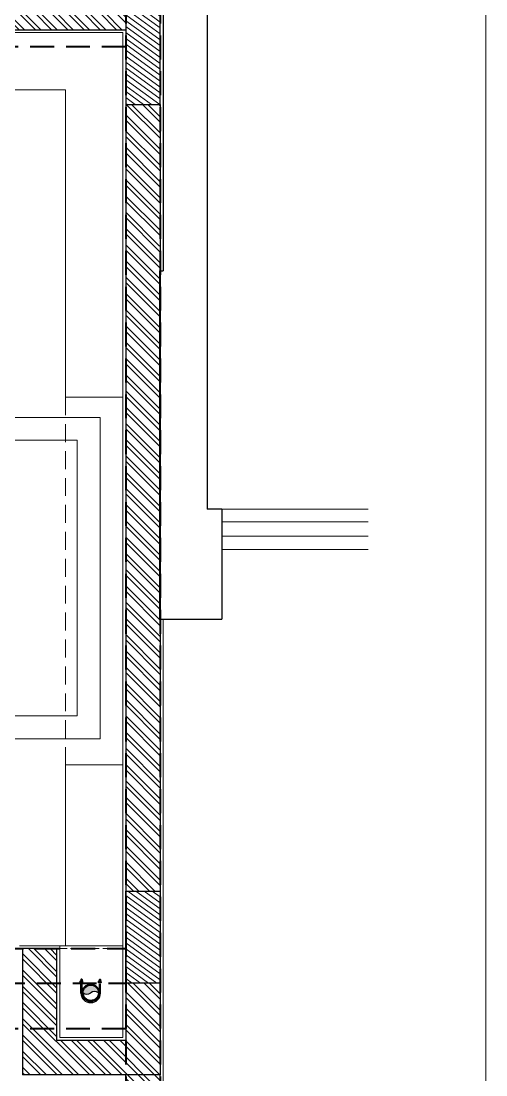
# Model space of a CAD drawing. Header units: inches. Extents: x -189347 to -188565, y -48525 to -47011.
# Drawn here: x -188747.1 to -188625.6, y -48338.4 to -48063.1 of the extents above; entities that cross this region are included whole.
import ezdxf

# ---------------------------------------------------------------- set-up
doc = ezdxf.new("R2010")
doc.units = ezdxf.units.IN
doc.header["$LTSCALE"] = 25
doc.header["$MEASUREMENT"] = 0
doc.linetypes.add('DASHED2', pattern=[0.375, 0.25, -0.125])
doc.layers.get('0').update_dxf_attribs({"lineweight": 0})
for name, color, linetype, lineweight in [('COLUMN', 1, 'Continuous', 30), ('COLUMNHATCH', 8, 'Continuous', 0), ('CWS', 180, 'Continuous', 18), ('elevation', 6, 'Continuous', 9), ('FURNITURE', 251, 'Continuous', 0), ('hidden', 7, 'DASHED2', 5), ('PLASTER LINE', 1, 'Continuous', 5), ('PP--BEAM', 104, 'DASHED2', 40), ('PP-OUTER', 180, 'Continuous', 18), ('PP-WALL', 7, 'Continuous', 30), ('sechatch', 8, 'Continuous', 0), ('SH - ANGLE SUPPORT', 7, 'Continuous', 30), ('WINDOW', 7, 'Continuous', 5)]:
    doc.layers.add(name, color=color, linetype=linetype, lineweight=lineweight)
doc.layers.add('SH - RWP', color=140, linetype='Continuous')
pattern_1 = [(144.0500546287213, (-991.6262969374075, -2979.542852115199), (-0.7338478202626239, -1.011912731758918), [])]

# ---------------------------------------------------------------- blocks, each defined once
blk = doc.blocks.new('*X11')
at = {"color": 0}
for p, q in [((113.6040440224238, 341.4692042597887), (113.7240518539459, 341.5892120913109)), ((113.7279130090329, 341.4162965511011), (114.3176786467903, 342.0060621888587)), ((113.8423566890578, 341.3539635358294), (114.318169125598, 341.8297759723697)), ((113.9481308900426, 341.2829610415177), (114.3186596044057, 341.6534897558808)), ((114.0456951115147, 341.2037485676931), (114.3191500832134, 341.4772035393918)), ((114.1352787081868, 341.1165554690687), (114.3196405620211, 341.3009173229029)), ((114.2169109186877, 341.0214109842728), (114.3201310408288, 341.1246311064139)), ((114.2904245531791, 340.9181479234677), (114.3206215196365, 340.948344889925))]:
    blk.add_line(p, q, dxfattribs=at)
blk = doc.blocks.new('rwp')
at = {"layer": 'SH - RWP', "lineweight": 30}
h = blk.add_hatch(color=256, dxfattribs=at)
edge = h.paths.add_edge_path()
edge.add_ellipse((-188950.0968138671, -47122.30944276684), major_axis=(1.131884257421873, -1.131884257421873), ratio=1, start_angle=96.33861705314149, end_angle=173.6613829461683, ccw=False)
edge.add_ellipse((-188951.0968138671, -47121.05951319105), major_axis=(-1.414213562374951, -1.414213562374951), ratio=0.9999999999973742, start_angle=-45.000000000959574, end_angle=135.0000000008091, ccw=False)
edge.add_ellipse((-188952.0968138671, -47119.80958361528), major_axis=(-1.131884257421873, -1.131884257421873), ratio=1, start_angle=6.338617053141469, end_angle=83.66138294415512)
at = {"layer": 'SH - ANGLE SUPPORT'}
for p, q in [((-188953.666458093, -47121.00095880189, -967.949206592016), (-188953.6664580929, -47123.36738670984, -967.949206592016)), ((-188953.6664580924, -47121.00102040151, -967.949206592016), (-188953.6664580924, -47123.36744830938, -967.949206592016)), ((-188953.666458093, -47121.74960115636, -967.949206592016), (-188953.346458093, -47121.74960115636, -967.949206592016)), ((-188953.6664580924, -47121.74966275599, -967.949206592016), (-188953.3464580924, -47121.74966275599, -967.949206592016)), ((-188953.3368398501, -47122.23073078197, -967.949206592016), (-188953.6568398502, -47122.23073078197, -967.949206592016)), ((-188953.3368398497, -47122.23079238168, -967.949206592016), (-188953.6568398497, -47122.23079238168, -967.949206592016)), ((-188953.346458093, -47121.07673970977, -967.949206592016), (-188953.346458093, -47123.36738670984, -967.949206592016)), ((-188953.3464580924, -47121.07680130939, -967.949206592016), (-188953.3464580924, -47123.36744830938, -967.949206592016)), ((-188948.8568106974, -47122.23073078197, -967.949206592016), (-188948.5368106973, -47122.23073078197, -967.949206592016)), ((-188948.8568106974, -47122.23073078197, -967.949206592016), (-188948.5368106973, -47122.23073078197, -967.949206592016)), ((-188948.8568106969, -47122.23079238168, -967.949206592016), (-188948.5368106969, -47122.23079238168, -967.949206592016)), ((-188948.8568106967, -47122.23079238168, -967.949206592016), (-188948.5368106969, -47122.23079238168, -967.949206592016)), ((-188948.8471924546, -47121.07673970977, -967.949206592016), (-188948.8471924546, -47123.36738670984, -967.949206592016)), ((-188948.8471924541, -47121.07680130939, -967.949206592016), (-188948.8471924541, -47123.36744830938, -967.949206592016)), ((-188948.5271924547, -47121.74960115636, -967.949206592016), (-188948.8471924546, -47121.74960115636, -967.949206592016)), ((-188948.5271924546, -47121.74960115636, -967.949206592016), (-188948.8471924546, -47121.74960115636, -967.949206592016)), ((-188948.5271924541, -47121.74966275599, -967.949206592016), (-188948.8471924541, -47121.74966275599, -967.949206592016)), ((-188948.5271924541, -47121.74966275599, -967.949206592016), (-188948.8471924541, -47121.74966275599, -967.949206592016)), ((-188948.5271924546, -47121.00095880189, -967.949206592016), (-188948.5271924547, -47123.36738670984, -967.949206592016)), ((-188948.5271924541, -47121.00102040151, -967.949206592016), (-188948.5271924541, -47123.36744830938, -967.949206592016)), ((-188953.8903525634, -47123.66232684848, -967.949206592016), (-188953.8903525634, -47123.72276761325, -967.949206592016)), ((-188953.8903525629, -47123.66238844811, -967.949206592016), (-188953.8903525629, -47123.7228292129, -967.949206592016)), ((-188953.8903525634, -47123.72276761325, -967.949206592016), (-188953.8576660083, -47123.75545416848, -967.949206592016)), ((-188953.8903525629, -47123.7228292129, -967.949206592016), (-188953.8576660078, -47123.75551576811, -967.949206592016)), ((-188953.1557098411, -47123.75545416848, -967.949206592016), (-188953.8576660083, -47123.75545416848, -967.949206592016)), ((-188953.1557098406, -47123.75551576811, -967.949206592016), (-188953.8576660078, -47123.75551576811, -967.949206592016)), ((-188953.8531016355, -47123.76033668287, -967.949206592016), (-188953.8531016355, -47124.10285181779, -967.949206592016)), ((-188953.8531016349, -47123.76039828252, -967.949206592016), (-188953.8531016349, -47124.10291341739, -967.949206592016)), ((-188953.8531016355, -47124.10285181779, -967.949206592016), (-188953.7785997794, -47124.17735367376, -967.949206592016)), ((-188953.8531016349, -47124.10291341739, -967.949206592016), (-188953.7785997789, -47124.17741527341, -967.949206592016)), ((-188953.2350942116, -47124.17735367376, -967.949206592016), (-188953.7785997794, -47124.17735367376, -967.949206592016)), ((-188953.2350942111, -47124.17741527341, -967.949206592016), (-188953.7785997789, -47124.17741527341, -967.949206592016)), ((-188953.6668827888, -47124.54097724138, -967.949206592016), (-188953.6142599813, -47124.59360004868, -967.949206592016)), ((-188953.6668827882, -47124.54103884092, -967.949206592016), (-188953.6142599809, -47124.59366164831, -967.949206592016)), ((-188953.6668469955, -47124.54101303458, -967.949206592016), (-188953.6668469955, -47124.17735367376, -967.949206592016)), ((-188953.6668469949, -47124.54107463418, -967.949206592016), (-188953.6668469949, -47124.17741527341, -967.949206592016)), ((-188953.6144727311, -47123.75545416848, -967.949206592016), (-188953.6144727311, -47124.02564460496, -967.949206592016)), ((-188953.6144727307, -47123.75551576811, -967.949206592016), (-188953.6144727307, -47124.02570620461, -967.949206592016)), ((-188953.3994698029, -47124.59360004868, -967.949206592016), (-188953.6142599813, -47124.59360004868, -967.949206592016)), ((-188953.3994698023, -47124.59366164831, -967.949206592016), (-188953.6142599809, -47124.59366164831, -967.949206592016)), ((-188953.3468469955, -47124.54097724138, -967.949206592016), (-188953.3994698029, -47124.59360004868, -967.949206592016)), ((-188953.346846995, -47124.54103884092, -967.949206592016), (-188953.3994698023, -47124.59366164831, -967.949206592016)), ((-188953.3992218002, -47124.02622438787, -967.949206592016), (-188953.3992218002, -47123.75545416848, -967.949206592016)), ((-188953.3992217998, -47124.02628598752, -967.949206592016), (-188953.3992217998, -47123.75551576811, -967.949206592016)), ((-188953.3468469955, -47124.54097724138, -967.949206592016), (-188953.3468469955, -47124.17735367376, -967.949206592016)), ((-188953.346846995, -47124.54103884092, -967.949206592016), (-188953.346846995, -47124.17741527341, -967.949206592016)), ((-188953.1605923556, -47124.10285181779, -967.949206592016), (-188953.2350942116, -47124.17735367376, -967.949206592016)), ((-188953.160592355, -47124.10291341739, -967.949206592016), (-188953.2350942111, -47124.17741527341, -967.949206592016)), ((-188953.1230232861, -47123.72276761336, -967.949206592016), (-188953.1605923556, -47123.76033668287, -967.949206592016)), ((-188953.1230232855, -47123.7228292129, -967.949206592016), (-188953.160592355, -47123.76039828252, -967.949206592016)), ((-188953.1605923556, -47123.76033668287, -967.949206592016), (-188953.1605923556, -47124.10285181779, -967.949206592016)), ((-188953.160592355, -47123.76039828252, -967.949206592016), (-188953.160592355, -47124.10291341739, -967.949206592016)), ((-188953.1230232861, -47123.66232684848, -967.949206592016), (-188953.1230232861, -47123.72276761336, -967.949206592016)), ((-188953.1230232855, -47123.66238844811, -967.949206592016), (-188953.1230232855, -47123.7228292129, -967.949206592016)), ((-188949.0708570933, -47123.66232684848, -967.949206592016), (-188949.0708570933, -47123.72276761336, -967.949206592016)), ((-188949.0708570928, -47123.66238844811, -967.949206592016), (-188949.0708570928, -47123.7228292129, -967.949206592016)), ((-188949.0708570933, -47123.72276761336, -967.949206592016), (-188949.0332880238, -47123.76033668287, -967.949206592016)), ((-188949.0708570928, -47123.7228292129, -967.949206592016), (-188949.0332880233, -47123.76039828252, -967.949206592016)), ((-188949.0381705383, -47123.75545416848, -967.949206592016), (-188948.3362143711, -47123.75545416848, -967.949206592016)), ((-188949.0381705376, -47123.75551576811, -967.949206592016), (-188948.3362143706, -47123.75551576811, -967.949206592016)), ((-188949.0332880238, -47123.76033668287, -967.949206592016), (-188949.0332880238, -47124.10285181779, -967.949206592016)), ((-188949.0332880233, -47123.76039828252, -967.949206592016), (-188949.0332880233, -47124.10291341739, -967.949206592016)), ((-188949.0332880238, -47124.10285181779, -967.949206592016), (-188948.9587861678, -47124.17735367376, -967.949206592016)), ((-188949.0332880233, -47124.10291341739, -967.949206592016), (-188948.9587861673, -47124.17741527341, -967.949206592016)), ((-188948.9587861678, -47124.17735367376, -967.949206592016), (-188948.4152806, -47124.17735367376, -967.949206592016)), ((-188948.9587861673, -47124.17741527341, -967.949206592016), (-188948.4152805994, -47124.17741527341, -967.949206592016)), ((-188948.8470333838, -47124.54097724138, -967.949206592016), (-188948.8470333838, -47124.17735367376, -967.949206592016)), ((-188948.8470333834, -47124.54103884092, -967.949206592016), (-188948.8470333834, -47124.17741527341, -967.949206592016)), ((-188948.8470333838, -47124.54097724138, -967.949206592016), (-188948.7944105765, -47124.59360004868, -967.949206592016)), ((-188948.8470333834, -47124.54103884092, -967.949206592016), (-188948.794410576, -47124.59366164831, -967.949206592016)), ((-188948.794658579, -47124.02622438787, -967.949206592016), (-188948.794658579, -47123.75545416848, -967.949206592016)), ((-188948.7946585786, -47124.02628598752, -967.949206592016), (-188948.7946585786, -47123.75551576811, -967.949206592016)), ((-188948.7944105765, -47124.59360004868, -967.949206592016), (-188948.579620398, -47124.59360004868, -967.949206592016)), ((-188948.794410576, -47124.59366164831, -967.949206592016), (-188948.5796203974, -47124.59366164831, -967.949206592016)), ((-188948.5269975907, -47124.54097724138, -967.949206592016), (-188948.579620398, -47124.59360004868, -967.949206592016)), ((-188948.5269975901, -47124.54103884092, -967.949206592016), (-188948.5796203974, -47124.59366164831, -967.949206592016)), ((-188948.5794076482, -47123.75545416848, -967.949206592016), (-188948.5794076482, -47124.02564460496, -967.949206592016)), ((-188948.5794076477, -47123.75551576811, -967.949206592016), (-188948.5794076477, -47124.02570620461, -967.949206592016)), ((-188948.527033384, -47124.54101303458, -967.949206592016), (-188948.527033384, -47124.17735367376, -967.949206592016)), ((-188948.5270333833, -47124.54107463418, -967.949206592016), (-188948.5270333833, -47124.17741527341, -967.949206592016)), ((-188948.340778744, -47124.10285181779, -967.949206592016), (-188948.4152806, -47124.17735367376, -967.949206592016)), ((-188948.3407787434, -47124.10291341739, -967.949206592016), (-188948.4152805994, -47124.17741527341, -967.949206592016)), ((-188948.340778744, -47123.76033668287, -967.949206592016), (-188948.340778744, -47124.10285181779, -967.949206592016)), ((-188948.3407787434, -47123.76039828252, -967.949206592016), (-188948.3407787434, -47124.10291341739, -967.949206592016)), ((-188948.3035278159, -47123.72276761325, -967.949206592016), (-188948.3362143711, -47123.75545416848, -967.949206592016)), ((-188948.3035278155, -47123.7228292129, -967.949206592016), (-188948.3362143706, -47123.75551576811, -967.949206592016)), ((-188948.3035278159, -47123.66232684848, -967.949206592016), (-188948.3035278159, -47123.72276761325, -967.949206592016)), ((-188948.3035278155, -47123.66238844811, -967.949206592016), (-188948.3035278155, -47123.7228292129, -967.949206592016))]:
    blk.add_line(p, q, dxfattribs=at)
at = {"layer": 'SH - ANGLE SUPPORT', "lineweight": 30, "ltscale": 30}
for centre, radius, start, end in [((-188951.0968252739, -47121.04743988637, -967.949206592016), 2.570053173803593, 1.03628795969257, 178.9637120403074), ((-188951.0968252733, -47121.04750148611, -967.949206592016), 2.570053173803593, 1.03628795968503, 178.963712040315), ((-188951.0968252738, -47121.04738671277, -967.949206592016), 2.249999999973499, 358.9648763292182, 180.8913035842331), ((-188951.0968252732, -47121.0474483124, -967.949206592016), 2.249999999973499, 358.9648763292032, 180.8913035842525)]:
    blk.add_arc(centre, radius, start, end, dxfattribs=at)
at = {"layer": 'SH - ANGLE SUPPORT', "extrusion": (0, 0, -1)}
for centre, major_axis, ratio, start_param, end_param in [((-188953.8074735742, -47121.90446553976, -967.949206592016), (0.5499938548614092, -0.5499938548614123), 0.9999999996759106, 0.1632660789402746, 0.609270106304321), ((-188953.8074735738, -47121.9045271393, -967.949206592016), (0.5499938548614107, -0.5499938548614107), 0.9999999996759106, 0.1632660789402746, 0.6092701062936144), ((-188953.8074735742, -47122.15260376805, -967.949206592016), (0.5499938548614092, -0.5499938548614123), 0.9999999996759106, 0.1632660788972726, 0.609270106273636), ((-188953.8074735738, -47122.1526653677, -967.949206592016), (0.5499938548614107, -0.5499938548614107), 0.9999999996759106, 0.1632660788633934, 0.6092701062629294), ((-188953.1266579546, -47123.39463167317, -967.949206592016), (0.7483036439644555, -0.7483036439644598), 0.9999999996438159, 3.391710508010214, 3.722963248040837), ((-188953.126657954, -47123.39469327271, -967.949206592016), (0.7483036439644577, -0.7483036439644576), 0.9999999996438159, 3.391710508017021, 3.722963248071372), ((-188952.7983986465, -47123.31156215176, -967.949206592016), (0.6743739490639916, -0.6743739490639953), 0.9999995311078937, 3.304858807655224, 3.314800786636747), ((-188952.7983986459, -47123.31162375142, -967.949206592016), (0.6743739490639936, -0.6743739490639933), 0.9999995311078936, 3.304858807680375, 3.314800786634117), ((-188952.7983986465, -47123.55970038017, -967.949206592016), (0.6743742929851441, 0.6743742929851401), 0.999999518227433, 4.875654981944805, 4.885596951981116), ((-188952.7983986459, -47123.55976197982, -967.949206592016), (0.6743742929851421, 0.6743742929851421), 0.9999995182274332, 4.875654981974916, 4.885596952011176), ((-188953.8074735742, -47122.38419913567, -967.949206592016), (0.5499938549968616, 0.5499938549968587), 0.9999999998192924, 1.734062405629884, 2.180066432845873), ((-188953.8074735738, -47122.38426073521, -967.949206592016), (0.5499938549968599, 0.5499938549968602), 0.9999999998192924, 1.734062405639007, 2.18006643293009), ((-188952.7983986465, -47123.79129574777, -967.949206592016), (0.6743742929851441, 0.6743742929851401), 0.999999518227433, 4.875654981949765, 4.885596951983746), ((-188952.7983986459, -47123.79135734731, -967.949206592016), (0.6743742929851421, 0.6743742929851421), 0.9999995182274332, 4.875654981947285, 4.885596952013805), ((-188949.0439751315, -47123.95348806639, -967.949206592016), (0.1836427452739949, 0.1836427452739939), 0.9999999999368012, 1.061026314161397, 1.819612572080839), ((-188949.0439751309, -47123.95354966598, -967.949206592016), (0.1836427452739943, 0.1836427452739944), 0.9999999999368012, 1.061026314482183, 1.819612572175653), ((-188948.4266461518, -47124.10154468217, -967.949206592016), (0.3202001284227909, 0.3202001284227893), 0.9999999999894763, 2.954778906703427, 3.562597790643836), ((-188948.4266461512, -47124.10160628188, -967.949206592016), (0.32020012842279, 0.3202001284227902), 0.9999999999894763, 2.954778906786219, 3.562597790696368), ((-188948.4492935954, -47124.10503722765, -967.949206592016), (0.3609602731301504, -0.3609602731301524), 0.9999999993591626, 1.329768371787923, 1.678717008267329), ((-188948.4492935949, -47124.10509882731, -967.949206592016), (0.3609602731301515, -0.3609602731301514), 0.9999999993591624, 1.329768371788388, 1.678717008386833), ((-188948.4726005044, -47124.14390854447, -967.949206592016), (0.3609602733034902, -0.3609602733034922), 0.9999999989039782, 1.329768371934727, 1.608853964360784), ((-188948.472600504, -47124.14397014413, -967.949206592016), (0.3609602733034912, -0.3609602733034912), 0.9999999989039782, 1.329768371976483, 1.608853964560186), ((-188948.4198675735, -47124.00436458047, -967.949206592016), (0.3174102309503301, 0.3174102309503283), 0.9999999999057578, 2.957247137274627, 3.531377346074381), ((-188948.4198675731, -47124.00442618009, -967.949206592016), (0.3174102309503291, 0.3174102309503292), 0.9999999999057578, 2.957247137262742, 3.531377346298223), ((-188948.5441608152, -47123.95348806639, -967.949206592016), (0.1836427452988976, -0.1836427452988986), 0.999999999796716, 1.317026384468443, 2.0805663391731), ((-188948.5441608147, -47123.95354966598, -967.949206592016), (0.1836427452988981, -0.1836427452988981), 0.9999999997967158, 1.317026384795895, 2.080566339319822), ((-188948.4180220282, -47124.04943386157, -967.949206592016), (0.2498462547944103, 0.2498462547944089), 0.9999999997529784, 3.071035400043546, 3.556541279240993), ((-188948.4180220276, -47124.04949546119, -967.949206592016), (0.2498462547944095, 0.2498462547944096), 0.9999999997529783, 3.071035400037739, 3.556541279278682), ((-188948.7827626473, -47124.81746228939, -967.949206592016), (0.1705916081115291, -0.1705916081115301), 0.9999999983057132, 4.117982481218434, 4.309006795710234), ((-188948.7827626466, -47124.81752388901, -967.949206592016), (0.1705916081115296, -0.1705916081115296), 0.999999998305713, 4.117982481200848, 4.309006795710234), ((-188948.7475861446, -47124.6354748169, -967.949206592016), (0.070498842857397, 0.07049884285739659), 0.9999999987001685, 5.845023447305541, 6.635131608040659), ((-188948.747586144, -47124.63553641661, -967.949206592016), (0.0704988428573968, 0.0704988428573968), 0.9999999987001688, 5.845023447049522, 6.63513160759325), ((-188948.7252744999, -47124.66127218498, -967.949206592016), (0.1348098848379319, -0.1348098848379327), 0.9999999999832394, 4.157022774563808, 5.034816392581106), ((-188948.7252744994, -47124.66133378464, -967.949206592016), (0.1348098848379323, -0.1348098848379323), 0.9999999999832394, 4.157022774644297, 5.034816392460339), ((-188948.3270008914, -47123.80572951908, -967.949206592016), (0.3609602734330835, -0.3609602734330856), 0.9999999985248337, 1.329768372036687, 1.540798847705387), ((-188948.3270008908, -47123.80579111868, -967.949206592016), (0.3609602734330845, -0.3609602734330845), 0.9999999985248337, 1.32976837205076, 1.540798847705387), ((-188948.71716431, -47124.55963857067, -967.949206592016), (0.134414760636515, 0.1344147606365142), 0.999999999943205, 5.728383428850945, 6.607487426763895), ((-188948.7171643096, -47124.5597001703, -967.949206592016), (0.1344147606365146, 0.1344147606365146), 0.999999999943205, 5.72838342841378, 6.607487426618772), ((-188948.8006405043, -47123.99591065946, -967.949206592016), (0.1574100662167226, -0.1574100662167236), 0.9999999999492625, -0.6581166820425643, 0.1674448601498328), ((-188948.8006405038, -47123.99597225912, -967.949206592016), (0.1574100662167231, -0.1574100662167231), 0.9999999999492625, -0.6581166818591688, 0.1674448602460581), ((-188948.695430473, -47124.55313844277, -967.949206592016), (0.1705916076887829, 0.1705916076887819), 0.9999999996600237, 5.688778807161095, 6.270402491436597), ((-188948.6954304725, -47124.5532000424, -967.949206592016), (0.1705916076887824, 0.1705916076887824), 0.9999999996600238, 5.688778806993591, 6.270402491376283), ((-188948.6371630341, -47124.47928326397, -967.949206592016), (0.1705916076496879, 0.1705916076496869), 0.999999999760294, 5.688778807154859, 5.971833700017249), ((-188948.6371630334, -47124.47934486362, -967.949206592016), (0.1705916076496874, 0.1705916076496874), 0.999999999760294, 5.688778807389919, 5.971833700054205), ((-188948.3299226793, -47123.95348806639, -967.949206592016), (0.1836427452739939, -0.1836427452739949), 0.9999999999368008, 1.32198008156326, 2.080566339281674), ((-188948.3299226788, -47123.95354966598, -967.949206592016), (0.1836427452739944, -0.1836427452739943), 0.9999999999368008, 1.32198008156326, 2.080566339086045)]:
    blk.add_ellipse(centre, major_axis=major_axis, ratio=ratio, start_param=start_param, end_param=end_param, dxfattribs=at)
at = {"layer": 'SH - ANGLE SUPPORT'}
for centre, major_axis, ratio, start_param, end_param in [((-188949.0669925931, -47123.39463167317, -967.949206592016), (-0.7483036439644599, -0.7483036439644554), 0.9999999996438159, 3.391710508000295, 3.722963247976156), ((-188949.066992593, -47123.39463167317, -967.949206592016), (-0.7483036439644599, -0.7483036439644554), 0.9999999996438159, 3.391710507966842, 3.722963247976156), ((-188949.0669925926, -47123.39469327271, -967.949206592016), (-0.7483036439644577, -0.7483036439644576), 0.9999999996438159, 3.391710508013618, 3.722963248048718), ((-188949.0669925925, -47123.39469327271, -967.949206592016), (-0.7483036439644577, -0.7483036439644576), 0.9999999996438159, 3.391710508013618, 3.722963248048718), ((-188949.3952519012, -47123.31156215176, -967.949206592016), (-0.6743739490639956, -0.6743739490639913), 0.9999995311078936, 3.304858807682855, 3.314800786628858), ((-188949.395251901, -47123.31156215176, -967.949206592016), (-0.6743739490639956, -0.6743739490639913), 0.9999995311078936, 3.304858807637689, 3.314800786573997), ((-188949.3952519006, -47123.31162375142, -967.949206592016), (-0.6743739490639936, -0.6743739490639933), 0.9999995311078936, 3.3048588076678, 3.314800786604057), ((-188949.3952519006, -47123.31162375142, -967.949206592016), (-0.6743739490639936, -0.6743739490639933), 0.9999995311078936, 3.3048588076678, 3.314800786604057), ((-188949.3952519012, -47123.55970038017, -967.949206592016), (-0.6743742929851401, 0.6743742929851441), 0.999999518227433, 4.875654981984836, 4.885596952016435), ((-188949.395251901, -47123.55970038017, -967.949206592016), (-0.6743742929851401, 0.6743742929851441), 0.999999518227433, 4.875654981974916, 4.885596952011175), ((-188949.3952519006, -47123.55976197982, -967.949206592016), (-0.6743742929851421, 0.6743742929851421), 0.9999995182274332, 4.875654981904773, 4.885596951996146), ((-188949.3952519006, -47123.55976197982, -967.949206592016), (-0.6743742929851421, 0.6743742929851421), 0.9999995182274332, 4.875654981904773, 4.885596951996146), ((-188948.3861769733, -47121.90446553976, -967.949206592016), (-0.5499938548614123, -0.5499938548614092), 0.9999999996759106, 0.1632660789278965, 0.6092701063103915), ((-188948.3861769733, -47121.90446553976, -967.949206592016), (-0.5499938548614123, -0.5499938548614092), 0.9999999996759106, 0.1632660789278965, 0.6092701063103915), ((-188948.3861769728, -47121.9045271393, -967.949206592016), (-0.5499938548614107, -0.5499938548614107), 0.9999999996759106, 0.1632660789278965, 0.6092701062889785), ((-188948.3861769726, -47121.9045271393, -967.949206592016), (-0.5499938548614107, -0.5499938548614107), 0.9999999996759106, 0.1632660789711128, 0.6092701062982505), ((-188948.3861769733, -47122.15260376805, -967.949206592016), (-0.5499938548614123, -0.5499938548614092), 0.9999999996759106, 0.1632660789278965, 0.6092701062889785), ((-188948.3861769733, -47122.15260376805, -967.949206592016), (-0.5499938548614123, -0.5499938548614092), 0.9999999996759106, 0.1632660789278965, 0.6092701062889785), ((-188948.3861769728, -47122.1526653677, -967.949206592016), (-0.5499938548614107, -0.5499938548614107), 0.9999999996759106, 0.1632660789094365, 0.609270106295049), ((-188948.3861769726, -47122.1526653677, -967.949206592016), (-0.5499938548614107, -0.5499938548614107), 0.9999999996759106, 0.1632660789341927, 0.609270106282908), ((-188953.8639577001, -47123.95348806639, -967.949206592016), (-0.183642745273995, -0.1836427452739938), 0.9999999999368008, 1.321980081277932, 2.080566339260109), ((-188953.8639576996, -47123.95354966598, -967.949206592016), (-0.1836427452739944, -0.1836427452739943), 0.9999999999368008, 1.321980081617566, 2.080566339205425), ((-188953.5567173454, -47124.47928326397, -967.949206592016), (-0.1705916076496869, 0.1705916076496879), 0.999999999760294, 5.68877880723861, 5.971833700035727), ((-188953.5567173448, -47124.47934486362, -967.949206592016), (-0.1705916076496874, 0.1705916076496874), 0.999999999760294, 5.688778807306168, 5.971833700054205), ((-188953.4984499064, -47124.55313844277, -967.949206592016), (-0.1705916076887818, 0.170591607688783), 0.9999999996600238, 5.68877880722726, 6.270402491376283), ((-188953.4984499059, -47124.5532000424, -967.949206592016), (-0.1705916076887823, 0.1705916076887825), 0.9999999996600238, 5.688778807193481, 6.270402491375513), ((-188953.4767160692, -47124.55963857067, -967.949206592016), (-0.1344147606365142, 0.134414760636515), 0.999999999943205, 5.728383428770293, 6.607487426642547), ((-188953.4767160688, -47124.5597001703, -967.949206592016), (-0.1344147606365146, 0.1344147606365146), 0.999999999943205, 5.728383428810619, 6.607487426932795), ((-188953.4686058794, -47124.66127218498, -967.949206592016), (-0.1348098848379327, -0.1348098848379319), 0.9999999999832394, 4.157022774693521, 5.034816392629314), ((-188953.4686058789, -47124.66133378464, -967.949206592016), (-0.1348098848379323, -0.1348098848379323), 0.9999999999832394, 4.157022774644297, 5.034816392291363), ((-188953.3932398751, -47123.99591065946, -967.949206592016), (-0.1574100662167236, -0.1574100662167226), 0.9999999999492625, -0.6581166819626016, 0.1674448601924983), ((-188953.3932398746, -47123.99597225912, -967.949206592016), (-0.1574100662167231, -0.1574100662167231), 0.9999999999492625, -0.6581166819626016, 0.1674448601280432), ((-188953.8668794881, -47123.80572951908, -967.949206592016), (-0.3609602734330856, -0.3609602734330835), 0.9999999985248337, 1.329768372036687, 1.540798847650109), ((-188953.8668794875, -47123.80579111868, -967.949206592016), (-0.3609602734330845, -0.3609602734330845), 0.9999999985248337, 1.329768371781203, 1.540798847649254), ((-188953.7758583511, -47124.04943386157, -967.949206592016), (-0.2498462547944088, 0.2498462547944103), 0.9999999997529783, 3.071035399993753, 3.556541279311888), ((-188953.7758583507, -47124.04949546119, -967.949206592016), (-0.2498462547944095, 0.2498462547944096), 0.9999999997529783, 3.071035400084627, 3.556541279278682), ((-188953.4462942349, -47124.6354748169, -967.949206592016), (-0.07049884285739659, 0.070498842857397), 0.9999999987001685, 5.845023447367468, 6.635131607766639), ((-188953.4462942344, -47124.63553641661, -967.949206592016), (-0.0704988428573968, 0.0704988428573968), 0.9999999987001688, 5.845023447631804, 6.635131607766639), ((-188953.7740128057, -47124.00436458047, -967.949206592016), (-0.3174102309503282, 0.3174102309503302), 0.9999999999057579, 2.957247137396159, 3.531377346333558), ((-188953.7740128052, -47124.00442618009, -967.949206592016), (-0.3174102309503291, 0.3174102309503292), 0.9999999999057578, 2.957247137268684, 3.531377346141322), ((-188953.6497195642, -47123.95348806639, -967.949206592016), (-0.1836427452988986, -0.1836427452988976), 0.999999999796716, 1.317026384605051, 2.080566339216231), ((-188953.6497195635, -47123.95354966598, -967.949206592016), (-0.1836427452988981, -0.1836427452988981), 0.9999999997967158, 1.317026384331836, 2.0805663391731), ((-188953.7672342276, -47124.10154468217, -967.949206592016), (-0.3202001284227891, 0.3202001284227912), 0.9999999999894765, 2.954778906553248, 3.562597790696368), ((-188953.7672342271, -47124.10160628188, -967.949206592016), (-0.32020012842279, 0.3202001284227902), 0.9999999999894763, 2.954778906892884, 3.56259779089861), ((-188953.4111177321, -47124.81746228939, -967.949206592016), (-0.1705916081115301, -0.1705916081115291), 0.9999999983057132, 4.117982481619605, 4.309006795757587), ((-188953.4111177316, -47124.81752388901, -967.949206592016), (-0.1705916081115296, -0.1705916081115296), 0.999999998305713, 4.117982481585826, 4.309006795955818), ((-188953.744586784, -47124.10503722765, -967.949206592016), (-0.3609602731301526, -0.3609602731301503), 0.9999999993591626, 1.32976837181607, 1.678717008386833), ((-188953.7445867833, -47124.10509882731, -967.949206592016), (-0.3609602731301515, -0.3609602731301514), 0.9999999993591624, 1.329768371871435, 1.678717008386833), ((-188953.7212798749, -47124.14390854447, -967.949206592016), (-0.3609602733034923, -0.3609602733034901), 0.9999999989039782, 1.329768372066336, 1.608853964617158), ((-188953.7212798744, -47124.14397014413, -967.949206592016), (-0.3609602733034912, -0.3609602733034912), 0.9999999989039782, 1.329768372066336, 1.608853964617158), ((-188953.1499052479, -47123.95348806639, -967.949206592016), (-0.1836427452739938, 0.183642745273995), 0.9999999999368012, 1.061026314106713, 1.819612571890326), ((-188953.1499052474, -47123.95354966598, -967.949206592016), (-0.1836427452739943, 0.1836427452739944), 0.9999999999368012, 1.061026314259212, 1.819612572080839), ((-188949.3952519012, -47123.79129574777, -967.949206592016), (-0.6743742929851401, 0.6743742929851441), 0.999999518227433, 4.87565498196482, 4.885596952001405), ((-188949.395251901, -47123.79129574777, -967.949206592016), (-0.6743742929851401, 0.6743742929851441), 0.999999518227433, 4.87565498195986, 4.885596951996146), ((-188949.3952519006, -47123.79135734731, -967.949206592016), (-0.6743742929851421, 0.6743742929851421), 0.9999995182274332, 4.875654981924789, 4.885596951996146), ((-188949.3952519006, -47123.79135734731, -967.949206592016), (-0.6743742929851421, 0.6743742929851421), 0.9999995182274332, 4.875654981924789, 4.885596951996146), ((-188948.3861769733, -47122.38419913567, -967.949206592016), (-0.5499938549968584, 0.5499938549968617), 0.9999999998192924, 1.734062405617506, 2.180066432825894), ((-188948.3861769733, -47122.38419913567, -967.949206592016), (-0.5499938549968584, 0.5499938549968617), 0.9999999998192924, 1.734062405617506, 2.180066432825894), ((-188948.3861769728, -47122.38426073521, -967.949206592016), (-0.5499938549968599, 0.5499938549968602), 0.9999999998192924, 1.734062405642048, 2.180066432877992), ((-188948.3861769726, -47122.38426073521, -967.949206592016), (-0.5499938549968599, 0.5499938549968602), 0.9999999998192924, 1.734062405635966, 2.180066432841237)]:
    blk.add_ellipse(centre, major_axis=major_axis, ratio=ratio, start_param=start_param, end_param=end_param, dxfattribs=at)
at = {"layer": 'SH - RWP', "lineweight": 30}
for radius in [2.25, 2]:
    blk.add_circle((-188951.0968138671, -47121.05951319105, -967.949206592016), radius, dxfattribs=at)
for centre, start, end in [((-188952.0968138671, -47119.80958361528, -967.949206592016), 231.3386170536718, 308.6613829463283), ((-188950.0968138671, -47122.30944276684, -967.949206592016), 51.33861705367175, 128.6613829463282)]:
    blk.add_arc(centre, 1.600726067880088, start, end, dxfattribs=at)
at = {"layer": 'SH - ANGLE SUPPORT', "extrusion": (0, 0, -1)}
for p, xscale, yscale, zscale, rotation in [((188890.0338178014, -47102.88456624368, 967.949206592016), 0.1862546400225255, 0.1862546399643179, -0.1862546400225255, 270.0000000000002), ((188890.0338178009, -47102.8846278433, 967.949206592016), 0.1862546400225255, 0.1862546400225255, -0.1862546400225255, 270), ((188889.7660575905, -47102.88514602656, 967.949206592016), 0.1862546400225255, 0.1862546399643179, -0.1862546400225255, 270.0000000000002), ((188889.76605759, -47102.88520762618, 967.949206592016), 0.1862546400225255, 0.1862546400225255, -0.1862546400225255, 270), ((189012.4278227889, -47102.88514602656, 967.949206592016), -0.1862546400225255, 0.1862546400225255, -0.1862546400003328, 90.00000000000017), ((189012.4278227884, -47102.88520762618, 967.949206592016), -0.1862546400225255, 0.1862546400225255, -0.1862546400225255, 89.99999999999997), ((189012.160062578, -47102.88456624368, 967.949206592016), -0.1862546400225255, 0.1862546400225255, -0.1862546400003328, 90.00000000000017), ((189012.1600625774, -47102.8846278433, 967.949206592016), -0.1862546400225255, 0.1862546400225255, -0.1862546400225255, 89.99999999999997)]:
    blk.add_blockref('*X11', p, dxfattribs=dict(at, xscale=xscale, yscale=yscale, zscale=zscale, rotation=rotation))

msp = doc.modelspace()

# ---------------------------------------------------------------- hatches: boundary and pattern name
at = {"layer": 'COLUMNHATCH', "ltscale": 5}
h = msp.add_hatch(dxfattribs=at)
h.set_pattern_fill('ANSI31', color=256, scale=10, angle=99.05005462872136, style=0)
h.set_pattern_definition(pattern_1)
h.paths.add_polyline_path([(-188719.6991238233, -48060.86745093866), (-188719.6991238233, -48084.86745093864), (-188710.6991238233, -48084.86745093864), (-188710.6991238233, -48060.86745093866)])
h = msp.add_hatch(dxfattribs=at)
h.set_pattern_fill('ANSI31', color=256, scale=10, angle=99.05005462872136, style=0)
h.set_pattern_definition(pattern_1)
h.paths.add_polyline_path([(-188710.6991238234, -48290.36745093869), (-188710.6991238234, -48314.36745093869), (-188719.6991238234, -48314.36745093869), (-188719.6991238234, -48290.36745093869)])
at = {"layer": 'sechatch', "ltscale": 30}
h = msp.add_hatch(dxfattribs=at)
h.set_pattern_fill('ANSI32', color=256, scale=8, angle=270)
h.set_pattern_definition([(315, (-189227.8349018469, -48092.82014618734), (2.121320343559643, 2.121320343559641), []), (315, (-189227.8349018469, -48094.23435974734), (2.121320343559643, 2.121320343559641), [])])
h.paths.add_polyline_path([(-189226.6991238233, -48090.86745093921), (-189231.1991238232, -48090.86745093921), (-189231.1991238232, -48095.36745093927), (-189226.6991238233, -48095.36745093927)], flags=17)
h.paths.add_polyline_path([(-189231.1991238232, -48090.86745093921), (-189244.699123823, -48090.86745093921), (-189244.699123823, -48095.36745093925), (-189231.1991238232, -48095.36745093927)], flags=17)
h.paths.add_polyline_path([(-189231.1991238232, -48135.86745093927), (-189244.699123823, -48135.86745093928), (-189244.699123823, -48140.36745093933), (-189231.1991238232, -48140.36745093933)], flags=17)
h.paths.add_polyline_path([(-188710.6991238233, -48314.36745093925), (-188719.6991238233, -48314.36745093925), (-188719.6991238233, -48329.36745093929), (-188737.6991238234, -48329.36745093929), (-188737.6991238233, -48305.36745093924), (-188746.6991238233, -48305.36745093924), (-188746.6991238233, -48338.36745093924), (-188710.6991238233, -48338.36745093927)])
h.paths.add_polyline_path([(-188886.1991238233, -48305.36745093924), (-188895.1991238233, -48305.36745093924), (-188895.1991238233, -48329.36745093929), (-188913.1991238232, -48329.36745093929), (-188913.1991238232, -48314.36745093925), (-188922.1991238233, -48314.36745093925), (-188922.1991238233, -48338.36745093929), (-188886.1991238233, -48338.36745093927)])
h.paths.add_polyline_path([(-188710.6991238233, -48338.36745093927), (-188719.6991238232, -48338.36745093925), (-188719.6991238232, -48389.36745093924), (-188710.6991238233, -48389.36745093924)])
h.paths.add_polyline_path([(-189222.1991238233, -48305.36745093924), (-189273.1991238232, -48305.36745093922), (-189273.1991238232, -48338.36745093927), (-189222.1991238233, -48338.36745093927)])
h.paths.add_polyline_path([(-189231.1991238233, -48314.36745093924), (-189231.1991238233, -48329.36745093927), (-189264.1991238232, -48329.36745093927), (-189264.1991238232, -48314.36745093922)], flags=16)
h.paths.add_polyline_path([(-188719.6991238233, -48060.86745093924), (-188792.4727961768, -48060.86745093924), (-188792.0790971909, -48065.36745093924), (-188719.6991238233, -48065.36745093924)])
h.paths.add_polyline_path([(-188792.4727961768, -48060.86745093924), (-188913.1991238232, -48060.86745093924), (-188913.1991238232, -48065.36745093924), (-188792.0790971909, -48065.36745093924)])
h.paths.add_polyline_path([(-188913.1991238234, -48069.86745093918), (-188922.1991238233, -48069.86745093918), (-188922.1991238233, -48101.36745093924), (-188913.1991238234, -48101.36745093924)])
h.paths.add_polyline_path([(-188710.6991238233, -48084.86745093924), (-188719.6991238233, -48084.86745093924), (-188719.6991238233, -48290.36745093927), (-188710.6991238233, -48290.36745093927), (-188710.6991238233, -48219.36745093924), (-188710.9067152947, -48219.36745093924), (-188710.9067152947, -48128.36745093927)])
h.paths.add_polyline_path([(-188913.1991238232, -48201.86745093924), (-188922.1991238233, -48201.86745093924), (-188922.1991238233, -48233.36745093924), (-188938.6991238233, -48233.36745093924), (-188938.6991238233, -48242.36745093924), (-188922.1991238233, -48242.36745093924), (-188922.1991238233, -48290.36745093927), (-188913.1991238232, -48290.36745093927)])
h.paths.add_polyline_path([(-188994.1991238233, -48051.86745093924), (-189003.1991238234, -48051.86745093924), (-189003.1991238234, -48060.86745093924), (-189045.1991238233, -48060.86745093924), (-189045.1991238233, -48069.86745093924), (-188994.1991238233, -48069.86745093924)])
h.paths.add_polyline_path([(-189049.6991238233, -48078.86745093927), (-189054.1991238232, -48078.86745093927), (-189054.1991238233, -48224.36745093927), (-189049.6991238233, -48224.36745093927)])
h.paths.add_polyline_path([(-189226.6991238232, -48051.86745093924), (-189249.199123823, -48051.86745093921), (-189249.199123823, -48242.36745093913), (-189231.1991238232, -48242.36745093916), (-189231.1991238232, -48224.36745093913), (-189244.699123823, -48224.36745093913), (-189244.699123823, -48179.3674509393), (-189222.1991238232, -48179.3674509393), (-189222.1991238232, -48159.86745093929), (-189226.6991238232, -48159.86745093929), (-189226.6991238232, -48174.8674509393), (-189244.699123823, -48174.8674509393), (-189244.699123823, -48056.36745093924), (-189226.6991238232, -48056.36745093924)])
h.paths.add_polyline_path([(-189198.1991238233, -48233.36745093918), (-189222.1991238232, -48233.36745093918), (-189222.1991238232, -48242.36745093916), (-189198.1991238233, -48242.36745093918)])
h.paths.add_polyline_path([(-189054.1991238232, -48233.36745093924), (-189078.1991238233, -48233.36745093921), (-189078.1991238233, -48242.36745093924), (-189054.1991238232, -48242.36745093924)])
h.paths.add_polyline_path([(-189022.6991238233, -48233.36745093924), (-189045.1991238233, -48233.36745093924), (-189045.1991238233, -48242.36745093924), (-189022.6991238233, -48242.36745093924)])
h.paths.add_polyline_path([(-189226.6991238232, -48095.36745093925), (-189222.1991238232, -48095.36745093927), (-189222.1991238233, -48051.86745093924), (-189226.6991238232, -48051.86745093924)])

# ---------------------------------------------------------------- linework, layer by layer
at = {"layer": 'COLUMN'}
for points in [[(-188719.6991238233, -48060.86745093924), (-188719.6991238233, -48084.86745093924), (-188710.6991238233, -48084.86745093924), (-188710.6991238233, -48060.86745093924)], [(-188710.6991238234, -48290.36745093927), (-188710.6991238234, -48314.36745093925), (-188719.6991238234, -48314.36745093925), (-188719.6991238234, -48290.36745093927)]]:
    msp.add_lwpolyline(points, close=True, dxfattribs=at)
at = {"layer": 'elevation'}
msp.add_line((-188720.4491238234, -48304.61745093924), (-188736.9491238234, -48304.61745093924), dxfattribs=at)
at = {"layer": 'FURNITURE'}
for p, q in [((-188834.4491238235, -48081.11745093924), (-188735.4491238233, -48081.11745093924)), ((-188735.4491238233, -48081.11745093924), (-188735.4491238233, -48161.36745093924)), ((-188720.4491238233, -48161.36745093924), (-188735.4491238233, -48161.36745093924)), ((-188726.4491238247, -48166.61745093935), (-188756.4491238247, -48166.61745093964)), ((-188726.4491238247, -48166.61745093935), (-188726.4491238239, -48250.61745093935)), ((-188732.4491238247, -48172.61745093942), (-188756.4491238246, -48172.61745093964)), ((-188732.4491238247, -48172.61745093942), (-188732.449123824, -48244.61745093942)), ((-188732.449123824, -48244.61745093942), (-188756.4491238239, -48244.61745093964)), ((-188726.4491238239, -48250.61745093935), (-188756.4491238239, -48250.61745093964)), ((-188720.4491238233, -48257.36745093924), (-188735.4491238233, -48257.36745093922)), ((-188735.4491238233, -48257.36745093922), (-188735.4491238233, -48304.61745093924))]:
    msp.add_line(p, q, dxfattribs=at)
at = {"layer": 'FURNITURE', "linetype": 'DASHED2', "ltscale": 0.75}
msp.add_line((-188735.4491238233, -48161.36745093922), (-188735.4491238233, -48257.36745093922), dxfattribs=at)
at = {"layer": 'hidden', "ltscale": 0.3}
msp.add_line((-188736.9491238234, -48305.36745093924), (-188720.4491238234, -48305.36745093924), dxfattribs=at)
at = {"layer": 'PLASTER LINE', "ltscale": 30}
for p, q in [((-188912.4491238235, -48066.11745093924), (-188720.4491238233, -48066.11745093924)), ((-188720.4491238233, -48066.11745093924), (-188720.4491238233, -48328.61745093928)), ((-188709.9491238233, -48219.36745093924), (-188709.9491238233, -48414.11745093924)), ((-188747.4491238234, -48304.61745093924), (-188736.9491238233, -48304.61745093924)), ((-188736.9491238233, -48328.61745093928), (-188736.9491238233, -48304.61745093924)), ((-188720.4491238234, -48328.61745093928), (-188736.9491238233, -48328.61745093928))]:
    msp.add_line(p, q, dxfattribs=at)
at = {"layer": 'PP--BEAM'}
for p, q in [((-188719.6991238226, -47954.3674509397), (-188719.6991238226, -48413.36745093932)), ((-188710.6991238226, -47954.3674509397), (-188710.6991238226, -48413.36745093932)), ((-188719.6991238226, -48069.86745093927), (-189054.1991238226, -48069.86745093932)), ((-189240.1991238224, -48305.36745093932), (-188719.6991238226, -48305.36745093936)), ((-189249.1991238224, -48314.36745093931), (-188719.6991238226, -48314.36745093938)), ((-188719.6991238226, -48326.36745093938), (-189222.1991238225, -48326.36745093938))]:
    msp.add_line(p, q, dxfattribs=at)
at = {"layer": 'PP-OUTER', "ltscale": 30}
msp.add_lwpolyline([(-189346.6754307623, -47010.51140030132), (-188625.6226868354, -47010.51140030132), (-188625.6226868354, -48524.6433076865), (-189346.6754307623, -48524.6433076865)], close=True, dxfattribs=at)
at = {"layer": 'PP-WALL', "color": 5, "ltscale": 10}
for p, q in [((-188698.4915323518, -47939.60154208859), (-188698.4915323519, -48190.61745093924)), ((-188709.9915323517, -47951.36745093924), (-188709.9915323518, -48128.36745093927)), ((-188710.9067152947, -48128.36745093927), (-188710.9067152947, -48219.36745093924)), ((-188694.6567152947, -48190.61745093924), (-188698.4915323518, -48190.61745093924)), ((-188694.6567152947, -48190.61745093924), (-188694.6567152947, -48219.36745093924)), ((-188710.9067152947, -48219.36745093924), (-188694.6567152947, -48219.36745093924))]:
    msp.add_line(p, q, dxfattribs=at)
at = {"layer": 'PP-WALL', "ltscale": 10}
for p, q in [((-188913.1991238234, -48065.36745093924), (-188719.6991238233, -48065.36745093924)), ((-188719.6991238233, -48084.86745093924), (-188719.6991238233, -48290.36745093927)), ((-188710.6991238233, -48084.86745093924), (-188710.6991238233, -48290.36745093927)), ((-188710.9067152947, -48128.36745093927), (-188709.9915323518, -48128.36745093927)), ((-188719.6991238233, -48290.36745093927), (-188719.6991238233, -48314.36745093925)), ((-188710.6991238233, -48290.36745093927), (-188710.6991238233, -48314.36745093925)), ((-188737.6991238233, -48305.36745093924), (-188746.6991238233, -48305.36745093924)), ((-188746.6991238233, -48305.36745093924), (-188746.6991238233, -48338.36745093927)), ((-188737.6991238234, -48329.36745093929), (-188737.6991238233, -48305.36745093924)), ((-188719.6991238233, -48314.36745093925), (-188719.6991238233, -48329.36745093929)), ((-188710.6991238233, -48314.36745093925), (-188710.6991238233, -48338.36745093927)), ((-188719.6991238234, -48329.36745093929), (-188737.6991238234, -48329.36745093929)), ((-188710.6991238233, -48338.36745093927), (-188746.6991238233, -48338.36745093924)), ((-188719.6991238232, -48389.36745093924), (-188719.6991238232, -48338.36745093927)), ((-188710.6991238233, -48389.36745093924), (-188710.6991238233, -48338.36745093927))]:
    msp.add_line(p, q, dxfattribs=at)
at = {"layer": 'WINDOW', "ltscale": 10}
for p, q in [((-188694.6567152947, -48190.61745093924), (-188656.4067152947, -48190.61745093924)), ((-188694.6567152947, -48193.86745093924), (-188656.4067152947, -48193.86745093924)), ((-188694.6567152947, -48197.61745093924), (-188656.4067152947, -48197.61745093924)), ((-188694.6567152947, -48201.11745093924), (-188656.4067152947, -48201.11745093924))]:
    msp.add_line(p, q, dxfattribs=at)

# ---------------------------------------------------------------- block references
at = {"layer": 'CWS', "ltscale": 30, "rotation": 179.9954002586454}
msp.add_blockref('rwp', (-377683.7547408992, -95422.80309829721, 967.949206592016), dxfattribs=at)

doc.saveas('drawing.dxf')
